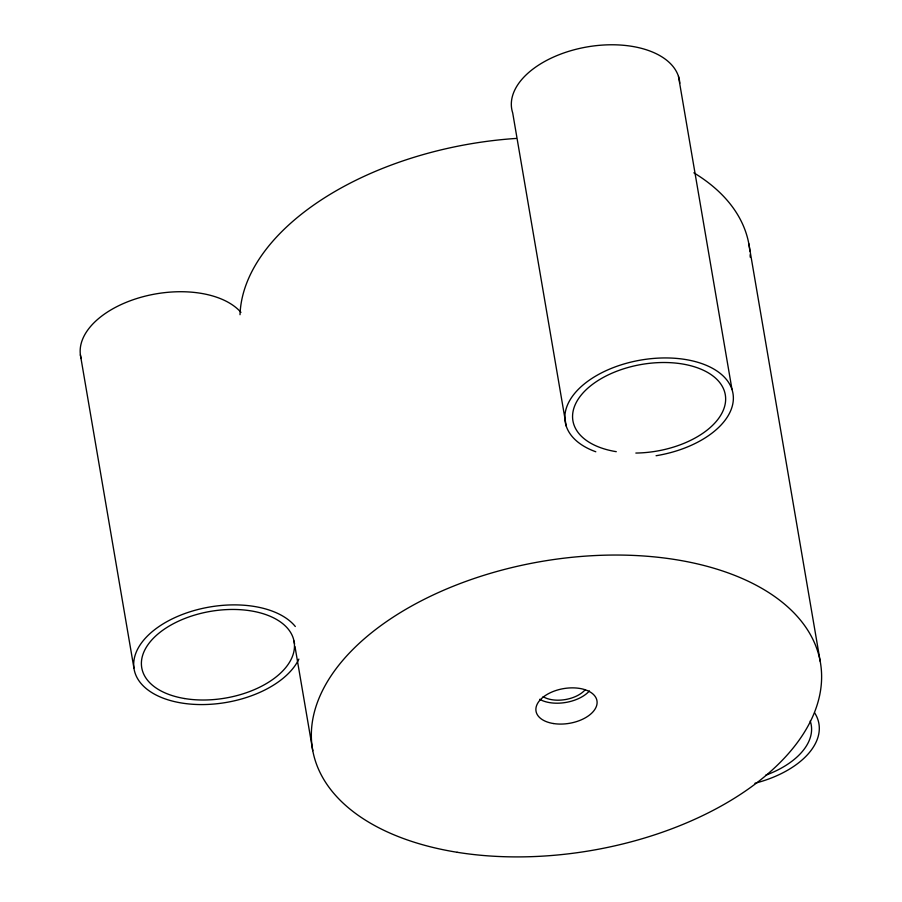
<?xml version="1.0" encoding="UTF-8"?>
<svg xmlns="http://www.w3.org/2000/svg" width="902" height="902" viewBox="0 0 902 902"><rect width="100%" height="100%" fill="white"/><g stroke="black" fill="none" stroke-linecap="round" stroke-linejoin="round"><path stroke-width="1.35" d="M748.818 243.732L820.189 661.267M678.473 76.343L732.007 389.506M566.231 426.06L512.697 112.908A85.081 48.437 -9.7 0 1 586.503 47.039A85.081 48.437 -9.7 0 1 679.792 83.266M294.052 641.085L294.526 643.859M294.999 646.633L312.78 750.678M80.379 354.813L133.913 667.976M616.28 451.676A77.29 43.995 -9.7 0 1 600.18 379.223A77.29 43.995 -9.7 0 1 723.088 387.916A77.29 43.995 -9.7 0 1 635.842 453.052M595.805 451.767A85.081 48.437 -9.7 0 1 600.281 373.518A85.081 48.437 -9.7 0 1 728.252 381.941A85.081 48.437 -9.7 0 1 656.081 455.724M810.21 721.002A77.29 43.995 -9.7 0 1 765.606 775.246M814.596 712.783A85.081 48.437 -9.7 0 1 754.929 783.263M589.412 690.966A30.916 17.6 -9.7 0 1 539.633 699.298M585.308 689.635A25.763 14.669 -9.7 0 1 543.094 696.694M693.863 172.823A257.622 146.654 -9.7 0 1 749.855 251.027M750.126 254.714A257.622 146.654 -9.7 0 1 750.227 257.183M240.022 314.708A257.622 146.654 -9.7 0 1 516.147 138.434M298.866 659.103A85.081 48.437 -9.7 0 1 172.034 700.989A85.081 48.437 -9.7 0 1 163.6 623.575A85.081 48.437 -9.7 0 1 295.315 626.507M81.135 358.534A85.081 48.437 -9.7 0 1 140.171 297.502A85.081 48.437 -9.7 0 1 240.958 312.374M553.298 723.517A30.916 17.6 -9.7 0 0 597.011 701.091A30.916 17.6 -9.7 0 0 549.149 693.311A30.916 17.6 -9.7 0 0 553.298 723.517M457.179 852.289A257.622 146.654 -9.7 0 0 820.786 664.909A257.622 146.654 -9.7 0 0 421.493 600.721A257.622 146.654 -9.7 0 0 457.179 852.289M184.696 698.554A77.29 43.995 -9.7 0 0 294.266 642.698A77.29 43.995 -9.7 0 0 174.853 622.944A77.29 43.995 -9.7 0 0 184.696 698.554"/></g></svg>
